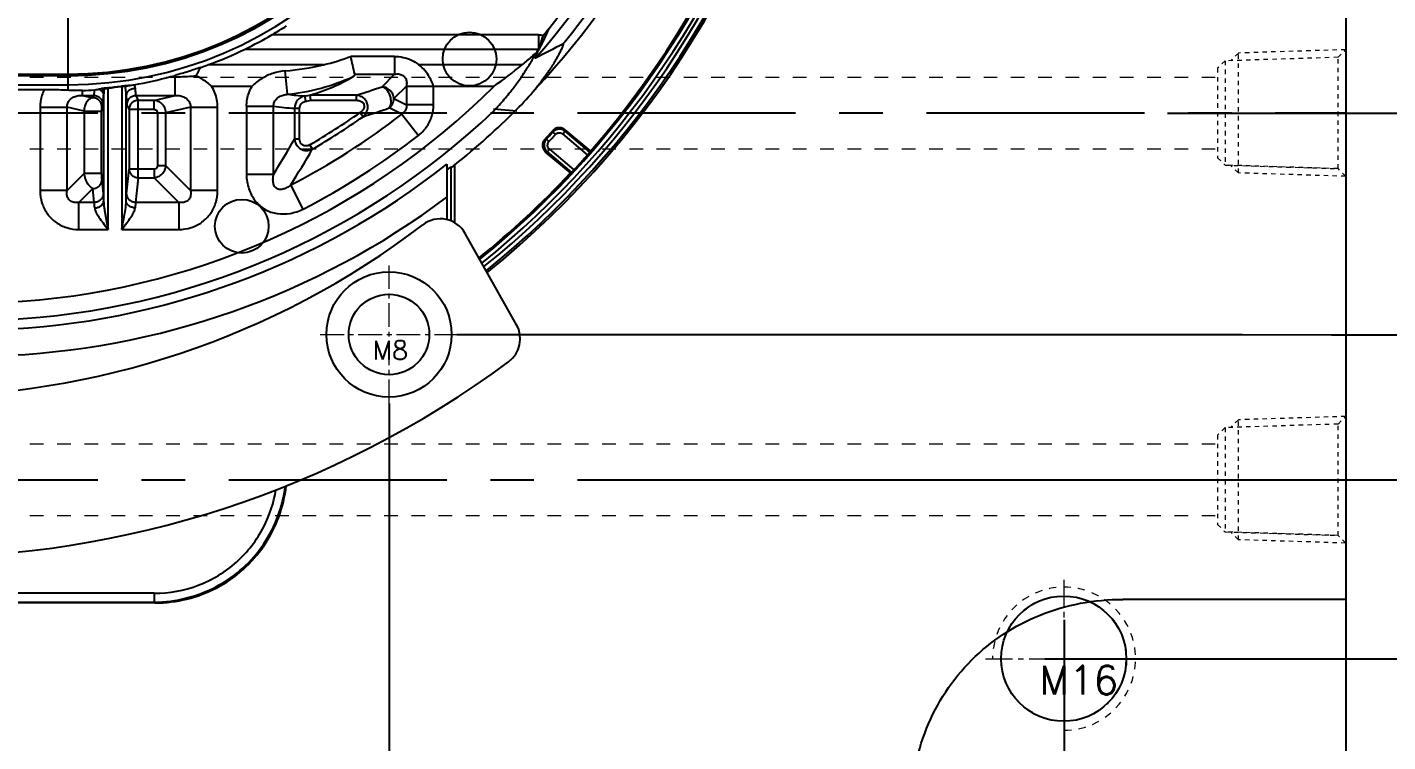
# Model space of a CAD drawing. Header units: millimetres. Extents: x 3054 to 4939, y -1170 to 130.
# Drawn here: x 4505.3 to 4657.5, y -332.4 to -252.5 of the extents above; entities that cross this region are included whole.
import ezdxf

# ---------------------------------------------------------------- set-up
doc = ezdxf.new("R2010")
doc.units = ezdxf.units.MM
doc.header["$LTSCALE"] = 16.335
doc.header["$PDMODE"] = 3
doc.header["$PDSIZE"] = 0.3125
doc.linetypes.add('CENTER', pattern=[0.6, 0.375, -0.075, 0.075, -0.075])
doc.linetypes.add('HIDDEN', pattern=[0.2, 0.1, -0.1])
doc.layers.get('0').update_dxf_attribs({"linetype": 'CONTINUOUS'})
doc.layers.get('Defpoints').update_dxf_attribs({"linetype": 'CONTINUOUS'})
doc.layers.add('21', color=7, linetype='CONTINUOUS')
doc.layers.add('cool', color=153, linetype='HIDDEN', lineweight=9)
doc.layers.add('screw', color=33, linetype='CONTINUOUS', lineweight=13)
doc.styles.get("Standard").update_dxf_attribs({"font": 'txt', "width": 0.8})
doc.styles.add('TXT', font='txt.shx', dxfattribs={"bigfont": 'gbcbig.shx'})
doc.dimstyles.get("Standard").update_dxf_attribs({"dimtxt": 0.15625, "dimasz": 0.1875, "dimexe": 0.125, "dimexo": 0.0625, "dimtad": 0, "dimtih": 1, "dimtoh": 1, "dimdsep": 46, "dimtxsty": 'Standard', "dimcen": 0.09, "dimadec": 0, "dimazin": 0, "dimtp": 0.01, "dimtm": 0.01, "dimtfac": 1, "dimtofl": 0, "dimtmove": 0, "dimatfit": 3, "dimfxl": 0, "dimtolj": 1, "dimarcsym": 0})

# ---------------------------------------------------------------- blocks, each defined once
blk = doc.blocks.new('screw_m8_i')
at = {"layer": 'screw', "color": 1, "linetype": 'CENTER', "ltscale": 0.435384}
for p, q in [((0, -7.7), (0, 7.7)), ((-7.7, 0), (7.7, 0))]:
    blk.add_line(p, q, dxfattribs=at)
at = {"layer": 'screw', "color": 8, "linetype": 'HIDDEN', "ltscale": 0.435384}
blk.add_circle((0, 0), 7, dxfattribs=at)
at = {"layer": 'screw'}
blk.add_circle((0, 0), 4.5, dxfattribs=at)
at = {"layer": 'screw', "color": 6, "style": 'TXT'}
blk.add_text('M8', height=2.1, dxfattribs=at).set_placement((-1.82, -2.8))
blk = doc.blocks.new('cool_jt_f12')
at = {"layer": 'cool', "ltscale": 0.3}
for p, q in [((0, 7.0785), (0.856, 6.2225)), ((0, 7.0785), (12, 6.7035)), ((0.856, 6.2225), (0.856, -6.2225)), ((13.5, 5.827375), (0.856, 6.2225)), ((0.856, 6.2225), (13.5, 5.827375)), ((12, 6.7035), (12.856, 5.8475)), ((12, 6.7035), (12, -6.7035)), ((14.327375, 5), (13.5, 5.827375)), ((13.5, -5.827375), (13.5, 5.827375)), ((14.327375, -5), (14.327375, 5)), ((0.856, -6.2225), (13.5, -5.827375)), ((12, -6.7035), (12.856, -5.8475)), ((13.5, -5.827375), (14.327375, -5)), ((0.856, -6.2225), (0, -7.0785)), ((0, -7.0785), (12, -6.7035))]:
    blk.add_line(p, q, dxfattribs=at)
blk = doc.blocks.new('screw_m16_g')
at = {"layer": 'screw', "color": 1, "linetype": 'CENTER', "ltscale": 0.497582}
for p, q in [((0, -8.8), (0, 8.8)), ((-8.8, 0), (8.8, 0))]:
    blk.add_line(p, q, dxfattribs=at)
at = {"layer": 'screw', "linetype": 'HIDDEN', "ltscale": 0.497582}
blk.add_circle((0, 0), 7, dxfattribs=at)
at = {"layer": 'screw', "color": 92, "linetype": 'HIDDEN', "ltscale": 0.497582}
blk.add_arc((0, 0), 8, 270, 180, dxfattribs=at)
at = {"layer": 'screw', "color": 6, "style": 'TXT'}
blk.add_text('M16', height=3.2, dxfattribs=at).set_placement((-2.72, -4))
blk = doc.blocks.new('*D331')
at = {"color": 4, "lineweight": -2}
blk.add_line((4632.84, -262.08), (4661.18, -262.08), dxfattribs=at)
at = {"layer": 'Defpoints', "color": 0}
for p in [(4492.76, -205.08), (4632.84, -262.08), (4661.18, -262.08)]:
    blk.add_point(p, dxfattribs=at)
at = {"color": 6, "insert": (4668.52, -262.08), "char_height": 5, "attachment_point": 5}
blk.add_mtext('\\A1;57.00', dxfattribs=at)
blk = doc.blocks.new('*D332')
at = {"color": 4, "lineweight": -2}
for p, q in [((4553.35, -286.83), (4641.18, -286.83)), ((4641.18, -286.83), (4651.18, -286.86)), ((4651.18, -286.86), (4661.18, -286.86))]:
    blk.add_line(p, q, dxfattribs=at)
at = {"layer": 'Defpoints', "color": 0}
for p in [(4492.76, -205.08), (4553.35, -286.83), (4661.18, -286.86)]:
    blk.add_point(p, dxfattribs=at)
at = {"color": 6, "insert": (4668.52, -286.86), "char_height": 5, "attachment_point": 5}
blk.add_mtext('\\A1;81.76', dxfattribs=at)
blk = doc.blocks.new('*D333')
at = {"color": 4, "lineweight": -2}
blk.add_line((4588.16, -303.08), (4661.18, -303.08), dxfattribs=at)
at = {"layer": 'Defpoints', "color": 0}
for p in [(4492.76, -205.08), (4588.16, -303.08), (4661.18, -303.08)]:
    blk.add_point(p, dxfattribs=at)
at = {"color": 6, "insert": (4668.52, -303.08), "char_height": 5, "attachment_point": 5}
blk.add_mtext('\\A1;98.00', dxfattribs=at)
blk = doc.blocks.new('*D334')
at = {"color": 4, "lineweight": -2}
blk.add_line((4619.1, -323.08), (4661.18, -323.08), dxfattribs=at)
at = {"layer": 'Defpoints', "color": 0}
for p in [(4492.76, -205.08), (4619.1, -323.08), (4661.18, -323.08)]:
    blk.add_point(p, dxfattribs=at)
at = {"color": 6, "insert": (4669.18, -323.08), "char_height": 5, "attachment_point": 5}
blk.add_mtext('\\A1;118.00', dxfattribs=at)
blk = doc.blocks.new('*D335')
at = {"color": 4, "lineweight": -2}
blk.add_line((4545.76, -294.56), (4545.76, -368.57), dxfattribs=at)
at = {"layer": 'Defpoints', "color": 0}
for p in [(4492.76, -205.08), (4545.76, -294.56), (4545.76, -368.57)]:
    blk.add_point(p, dxfattribs=at)
at = {"color": 6, "insert": (4545.76, -376.57), "char_height": 5, "attachment_point": 5, "rotation": 90}
blk.add_mtext('\\A1;52.99', dxfattribs=at)
blk = doc.blocks.new('*D336')
at = {"color": 4, "lineweight": -2}
blk.add_line((4621.26, -318.74), (4621.26, -368.57), dxfattribs=at)
at = {"layer": 'Defpoints', "color": 0}
for p in [(4492.76, -205.08), (4621.26, -318.74), (4621.26, -368.57)]:
    blk.add_point(p, dxfattribs=at)
at = {"color": 6, "insert": (4621.26, -377.57), "char_height": 5, "attachment_point": 5, "rotation": 90}
blk.add_mtext('\\A1;128.50', dxfattribs=at)

msp = doc.modelspace()

# ---------------------------------------------------------------- linework, layer by layer
at = {"color": 6, "linetype": 'Continuous'}
for p, q in [((4652.764, -75.077), (4652.764, -335.077)), ((4509.823, -248.931), (4509.823, -259.544)), ((4562.481, -253.34), (4532.664, -253.34)), ((4529.662, -254.935), (4562.48, -254.935)), ((4538.432, -256.694), (4525.503, -256.694)), ((4546.382, -255.747), (4541.482, -255.747)), ((4546.382, -255.747), (4546.382, -257.74)), ((4560.648, -256.694), (4549.105, -256.694)), ((4465.603, -257.727), (4509.823, -257.727)), ((4509.823, -257.905), (4465.603, -257.905)), ((4521.328, -258.014), (4521.844, -258.026)), ((4521.844, -260.115), (4521.844, -257.877)), ((4534.414, -259.986), (4534.141, -257.369)), ((4541.933, -257.74), (4546.382, -257.74)), ((4544.984, -259.137), (4546.382, -257.74)), ((4465.603, -258.911), (4509.823, -258.911)), ((4507.186, -259.482), (4502.833, -259.482)), ((4511.471, -260.115), (4511.471, -259.561)), ((4511.471, -260.115), (4512.753, -260.115)), ((4511.471, -260.115), (4512.635, -260.381)), ((4512.635, -260.381), (4512.753, -260.115)), ((4513.286, -259.413), (4513.289, -259.432)), ((4513.837, -260.097), (4513.837, -271.926)), ((4514.284, -259.292), (4514.279, -259.249)), ((4514.337, -275.098), (4514.337, -259.285)), ((4515.804, -259.073), (4515.81, -259.113)), ((4515.862, -259.106), (4515.862, -275.098)), ((4516.362, -271.926), (4516.362, -260.097)), ((4517.446, -260.115), (4521.844, -260.115)), ((4517.446, -260.115), (4517.69, -260.665)), ((4519.439, -260.665), (4521.844, -260.115)), ((4525.905, -259.086), (4530.436, -259.086)), ((4536.44, -260.766), (4536.332, -260.177)), ((4542.087, -260.088), (4536.945, -260.088)), ((4537.004, -260.655), (4536.945, -260.088)), ((4542.087, -260.088), (4542.087, -260.655)), ((4547.705, -259.064), (4546.308, -260.461)), ((4547.705, -259.064), (4550.731, -259.064)), ((4547.705, -259.064), (4547.705, -261.148)), ((4550.731, -261.148), (4550.731, -259.064)), ((4550.731, -259.086), (4557.507, -259.086)), ((4506.73, -261.421), (4509.756, -261.421)), ((4506.73, -261.421), (4506.73, -270.749)), ((4511.651, -261.855), (4509.756, -261.421)), ((4509.756, -270.749), (4509.756, -261.421)), ((4513.752, -261.112), (4513.634, -261.378)), ((4516.691, -261.662), (4516.447, -261.112)), ((4516.691, -261.662), (4519.439, -261.662)), ((4516.691, -261.662), (4516.691, -268.365)), ((4519.439, -260.665), (4517.69, -260.665)), ((4517.69, -269.31), (4517.69, -260.665)), ((4519.439, -260.665), (4519.439, -261.662)), ((4523.559, -261.421), (4520.797, -262.053)), ((4523.559, -261.421), (4526.585, -261.421)), ((4523.559, -261.421), (4523.559, -270.749)), ((4526.585, -270.749), (4526.585, -261.421)), ((4529.819, -261.322), (4532.844, -261.322)), ((4529.819, -261.322), (4529.819, -268.947)), ((4532.844, -268.947), (4532.844, -261.322)), ((4535.192, -261.547), (4535.759, -261.547)), ((4535.192, -261.547), (4535.192, -264.987)), ((4535.759, -264.987), (4535.759, -261.547)), ((4537.004, -260.655), (4542.087, -260.655)), ((4547.195, -262.192), (4545.789, -261.513)), ((4546.308, -260.461), (4547.705, -261.147)), ((4550.731, -261.148), (4547.705, -261.148)), ((4560.068, -261.867), (4557.453, -261.662)), ((4511.651, -261.855), (4513.596, -261.855)), ((4511.651, -261.855), (4511.651, -268.853)), ((4513.596, -268.853), (4513.596, -261.855)), ((4519.851, -262.053), (4520.797, -262.053)), ((4519.851, -262.053), (4519.851, -267.986)), ((4520.797, -267.986), (4520.797, -262.053)), ((4542.523, -262.03), (4542.85, -262.493)), ((4547.195, -262.192), (4549.055, -264.578)), ((4564.081, -264.214), (4564.069, -264.05)), ((4564.081, -264.214), (4564.374, -264.477)), ((4565.193, -264.42), (4565.447, -264.118)), ((4567.977, -266.755), (4565.193, -264.42)), ((4565.435, -263.953), (4568.276, -266.337)), ((4565.435, -263.953), (4565.447, -264.118)), ((4568.224, -266.449), (4565.447, -264.118)), ((4535.759, -264.987), (4535.192, -264.987)), ((4537.181, -266.132), (4536.896, -265.641)), ((4563.183, -265.024), (4563.354, -265.014)), ((4563.644, -265.281), (4563.354, -265.014)), ((4563.445, -266.435), (4563.699, -266.133)), ((4563.699, -266.133), (4566.448, -268.44)), ((4552.238, -267.789), (4552.238, -273.998)), ((4563.445, -266.435), (4563.273, -266.446)), ((4566.058, -268.782), (4563.273, -266.446)), ((4563.445, -266.435), (4566.166, -268.718)), ((4509.756, -270.749), (4511.651, -268.853)), ((4513.596, -268.853), (4511.651, -268.853)), ((4516.411, -271.127), (4516.691, -268.365)), ((4519.473, -268.365), (4516.691, -268.365)), ((4517.69, -269.31), (4517.41, -272.072)), ((4517.69, -269.31), (4519.473, -269.31)), ((4519.473, -268.365), (4519.473, -269.31)), ((4522.235, -272.072), (4519.473, -269.31)), ((4520.797, -267.986), (4519.851, -267.986)), ((4520.797, -267.986), (4523.559, -270.749)), ((4532.844, -268.947), (4529.819, -268.947)), ((4552.671, -268.159), (4552.671, -274.134)), ((4553.104, -274.343), (4553.104, -267.882)), ((4509.756, -270.749), (4506.73, -270.749)), ((4512.632, -270.52), (4511.079, -272.072)), ((4512.789, -272.072), (4512.632, -270.52)), ((4513.631, -269.575), (4513.789, -271.127)), ((4526.585, -270.749), (4523.559, -270.749)), ((4536.156, -272.815), (4534.773, -270.124)), ((4512.789, -272.072), (4511.079, -272.072)), ((4511.079, -275.098), (4511.079, -272.072)), ((4522.235, -272.072), (4517.41, -272.072)), ((4522.235, -272.072), (4522.235, -275.098)), ((4511.079, -275.098), (4514.337, -275.098)), ((4515.862, -275.098), (4522.235, -275.098)), ((4560.025, -285.74), (4554.288, -275.542)), ((4519.508, -315.769), (4466.015, -315.769)), ((4519.508, -315.769), (4519.508, -316.753)), ((4652.764, -316.448), (4627.853, -316.448)), ((4519.584, -316.849), (4465.939, -316.849)), ((4466.015, -316.753), (4519.508, -316.753))]:
    msp.add_line(p, q, dxfattribs=at)
msp.add_lwpolyline([(4514.279, -259.248), (4513.914, -259.288), (4513.582, -259.333)], dxfattribs=at)
for centre, radius in [((4554.764, -256.047), 3), ((4529.294, -274.737), 3), ((4545.757, -286.835), 7), ((4545.757, -286.835), 4.5), ((4621.224, -323.077), 7)]:
    msp.add_circle(centre, radius, dxfattribs=at)
for centre, radius, start, end in [((4498.768, -200.047), 86.814, 316.84438, 88.8719), ((4498.768, -200.047), 85.826, 320.71572, 88.869), ((4492.738, -200.047), 100.5, 318.73061, 41.26939), ((4498.768, -200.047), 84.503, 318.59014, 357.24672), ((4498.768, -200.047), 83.513, 320.94649, 357.24672), ((4509.823, -214.117), 44.794, 270, 359.99999), ((4509.823, -214.117), 43.789, 270, 0), ((4509.823, -214.117), 43.61, 270, 0), ((4492.738, -200.047), 102.331, 308.71229, 350.46832), ((4492.738, -200.047), 100.659, 308.87662, 345.10415), ((4492.738, -200.047), 101.159, 308.82167, 345.10655), ((4492.738, -200.047), 101.607, 308.77954, 345.1738), ((4492.738, -200.047), 102.106, 308.72267, 345.17618), ((4509.823, -214.117), 45.389, 300.21353, 302.63252), ((4510.614, -215.461), 43.829, 295.76063, 300.20527), ((4499.575, -200.704), 82.473, 320.34087, 320.94838), ((4789.059, -698.806), 497.615, 116.73514, 117.12951), ((4536.46, -239.539), 30.233, 328.57261, 329.3878), ((4509.616, -213.265), 46.244, 289.02782, 290.09274), ((4531.936, -229.367), 28.089, 274.50351, 283.37272), ((4533.049, -233.962), 23.361, 283.32289, 291.16125), ((4337.477, -302.928), 209.39, 12.46276, 13.02183), ((4503.221, -184.548), 92.212, 306.06575, 308.51926), ((4509.037, -212.61), 47.038, 280.05138, 285.14717), ((4509.866, -213.882), 45.597, 284.55957, 285.22963), ((4531.933, -236.227), 23.888, 275.9618, 294.2187), ((4498.768, -200.047), 83.282, 272.79734, 314.85367), ((4509.757, -217.923), 41.674, 272.35691, 274.22827), ((4513.323, -259.916), 0.504, 62.68974, 94.18356), ((4509.823, -214.117), 45.352, 275.63875, 277.57834), ((4509.823, -214.117), 45.393, 275.70619, 277.57842), ((4515.839, -250.958), 8.091, 276.64421, 279.98658), ((4537.885, -234.918), 25.307, 262.11784, 266.48106), ((4536.602, -261.561), 1.41, 101.0368, 179.41428), ((4531.933, -236.227), 24.351, 280.40607, 282.09853), ((4494.04, -108.717), 158.813, 287.61018, 288.71043), ((4538.908, -240.398), 29.997, 314.86035, 320.63192), ((4536.562, -234.837), 26.745, 262.00864, 267.06263), ((4531.933, -236.227), 24.949, 280.40607, 281.72584), ((4493.635, -110.107), 160.137, 287.89859, 289.007), ((4498.768, -200.047), 86.914, 308.6948, 314.85306), ((4498.768, -200.047), 85.238, 272.79864, 313.50971), ((4498.768, -200.047), 78.785, 297.19344, 307.9278), ((4498.768, -200.047), 75.871, 300.16777, 305.21885), ((4498.768, -200.047), 76.438, 300.16777, 305.21885), ((4498.768, -200.047), 81.811, 297.19344, 307.9278), ((4492.738, -200.047), 95.835, 317.31187, 318.09934), ((4492.738, -200.047), 95.954, 317.38554, 318.03134), ((4492.738, -200.047), 96.348, 317.38554, 318.03134), ((4564.815, -264.891), 0.999, 50.76155, 137.27078), ((4380.969, -176.218), 177.946, 328.59364, 330.07572), ((4382.747, -175.709), 178.958, 328.15773, 329.65045), ((4498.768, -200.047), 86.302, 272.15608, 308.28444), ((4492.738, -200.047), 100.553, 317.14249, 318.43896), ((4492.738, -200.047), 100.5, 308.88423, 316.84821), ((4498.768, -200.047), 89.237, 271.84434, 306.81206), ((4551.499, -277.111), 3.2, 29.3628, 127.32513), ((4492.738, -200.047), 93.711, 232.70186, 307.32513), ((4557.237, -287.309), 3.2, 306.46929, 29.3628), ((4492.738, -200.047), 111.711, 233.55477, 306.46929)]:
    msp.add_arc(centre, radius, start, end, dxfattribs=at)
for centre, major_axis, ratio, start_param, end_param in [((4509.823, -213.829), (0, 45.642), 0.9999802, -2.7909187, -2.6919227), ((4531.933, -240.787), (0, 19.951), 0.9735283, -2.8756985, -2.6127545), ((4471.816, -224.981), (70.393, 83.891), 0.9548092, -1.291371, -1.2902411), ((4514.143, -174.537), (72.018, 85.827), 0.9548092, -1.9246738, -1.9235425)]:
    msp.add_ellipse(centre, major_axis=major_axis, ratio=ratio, start_param=start_param, end_param=end_param, dxfattribs=at)
for points, knots in [([(4562.145, -255.94), (4562.137, -255.945), (4562.092, -255.912), (4562.151, -255.837), (4562.176, -255.738), (4562.242, -255.603), (4562.32, -255.432), (4562.403, -255.264), (4562.487, -255.096), (4562.577, -254.916), (4562.695, -254.681), (4562.81, -254.449), (4562.922, -254.222), (4563.024, -254.015), (4563.144, -253.768), (4563.284, -253.475), (4563.458, -253.107), (4563.583, -252.835), (4563.652, -252.683)], [0, 0, 0, 0, 0.0079988, 0.031854, 0.0599796, 0.0989945, 0.1529366, 0.2167232, 0.2540931, 0.3086531, 0.3835626, 0.4718206, 0.5238139, 0.5927171, 0.6630367, 0.7516947, 0.8621264, 1, 1, 1, 1]), ([(4562.481, -253.34), (4562.481, -253.51), (4562.481, -253.85), (4562.478, -254.365), (4562.486, -254.71), (4562.491, -254.884)], [0, 0, 0, 0, 0.3306799, 0.6611524, 1, 1, 1, 1]), ([(4562.52, -254.868), (4562.624, -254.691), (4562.827, -254.334), (4563.116, -253.791), (4563.404, -253.231), (4563.566, -252.839), (4563.656, -252.639)], [0, 0, 0, 0, 0.245932, 0.4921003, 0.7374285, 1, 1, 1, 1]), ([(4563.001, -253.414), (4562.977, -253.43), (4562.945, -253.516), (4562.893, -253.646), (4562.84, -253.812), (4562.788, -253.99), (4562.726, -254.191), (4562.678, -254.415), (4562.621, -254.65), (4562.558, -254.796), (4562.52, -254.868)], [0, 0, 0, 0, 0.0569906, 0.1662229, 0.2804628, 0.3939273, 0.5287067, 0.6914852, 0.8412137, 1, 1, 1, 1]), ([(4563.066, -253.34), (4563.054, -253.346), (4563.026, -253.356), (4563.041, -253.398), (4563.013, -253.408), (4563.001, -253.414)], [0, 0, 0, 0, 0.3846407, 0.6162729, 1, 1, 1, 1]), ([(4557.453, -261.867), (4557.665, -261.646), (4558.271, -260.997), (4559.122, -259.997), (4560.037, -258.806), (4560.837, -257.664), (4561.591, -256.475), (4562.048, -255.685), (4562.259, -255.302)], [0, 0, 0, 0, 0.1125111, 0.3266244, 0.4825436, 0.6645948, 0.8391268, 1, 1, 1, 1]), ([(4560.648, -256.694), (4560.83, -256.549), (4561.193, -256.25), (4561.729, -255.786), (4562.082, -255.466), (4562.258, -255.303)], [0, 0, 0, 0, 0.3281241, 0.6620277, 1, 1, 1, 1]), ([(4565.198, -254.39), (4565.209, -254.384), (4565.255, -254.443), (4565.19, -254.533), (4565.158, -254.678), (4565.081, -254.842), (4565.001, -255.023), (4564.91, -255.211), (4564.813, -255.403), (4564.708, -255.601), (4564.595, -255.808), (4564.472, -256.026), (4564.336, -256.259), (4564.185, -256.51), (4564.017, -256.781), (4563.829, -257.075), (4563.617, -257.394), (4563.378, -257.741), (4563.11, -258.118), (4562.808, -258.526), (4562.467, -258.97), (4562.222, -259.275), (4562.092, -259.434)], [0, 0, 0, 0, 0.00636, 0.0244922, 0.050486, 0.0812913, 0.1148719, 0.1498306, 0.1856787, 0.2228906, 0.2620438, 0.3037434, 0.3486052, 0.3972598, 0.4503335, 0.5084522, 0.572256, 0.6423834, 0.7194672, 0.8041415, 0.8968179, 1, 1, 1, 1]), ([(4562.491, -254.884), (4562.494, -254.892), (4562.498, -254.913), (4562.485, -254.927), (4562.48, -254.935)], [0, 0, 0, 0, 0.4851246, 1, 1, 1, 1]), ([(4524.693, -256.982), (4524.467, -257.06), (4524.008, -257.216), (4523.308, -257.445), (4522.585, -257.668), (4522.094, -257.809), (4521.844, -257.877)], [0, 0, 0, 0, 0.2402421, 0.486655, 0.7396519, 1, 1, 1, 1]), ([(4524.181, -257.932), (4524.243, -257.826), (4524.361, -257.614), (4524.533, -257.298), (4524.642, -257.087), (4524.693, -256.982)], [0, 0, 0, 0, 0.3421653, 0.674136, 1, 1, 1, 1]), ([(4546.382, -255.747), (4546.705, -255.747), (4547.356, -255.821), (4548.285, -256.144), (4548.846, -256.492), (4549.105, -256.694)], [0, 0, 0, 0, 0.3313188, 0.6634184, 1, 1, 1, 1]), ([(4550.731, -259.075), (4550.622, -258.737), (4550.349, -258.112), (4549.786, -257.311), (4549.339, -256.877), (4549.105, -256.694)], [0, 0, 0, 0, 0.3649825, 0.6948444, 1, 1, 1, 1]), ([(4521.844, -258.026), (4522.111, -258.032), (4522.638, -258.016), (4523.418, -257.98), (4523.93, -257.944), (4524.183, -257.928)], [0, 0, 0, 0, 0.3422391, 0.6750094, 1, 1, 1, 1]), ([(4525.905, -259.086), (4525.74, -258.923), (4525.387, -258.621), (4524.809, -258.233), (4524.395, -258.024), (4524.181, -257.932)], [0, 0, 0, 0, 0.334172, 0.6657615, 1, 1, 1, 1]), ([(4534.141, -257.369), (4533.678, -257.405), (4532.758, -257.592), (4531.491, -258.181), (4530.756, -258.757), (4530.436, -259.086)], [0, 0, 0, 0, 0.3351555, 0.6687963, 1, 1, 1, 1]), ([(4541.733, -258.013), (4541.777, -257.986), (4541.851, -257.935), (4541.929, -257.841), (4541.939, -257.769), (4541.933, -257.74)], [0, 0, 0, 0, 0.4318631, 0.7508136, 1, 1, 1, 1]), ([(4546.382, -257.74), (4546.562, -257.708), (4546.9, -257.694), (4547.36, -257.87), (4547.64, -258.208), (4547.75, -258.628), (4547.732, -258.913), (4547.705, -259.064)], [0, 0, 0, 0, 0.242115, 0.4361804, 0.6297625, 0.7967125, 1, 1, 1, 1]), ([(4507.186, -259.482), (4507.087, -259.683), (4506.917, -260.099), (4506.764, -260.753), (4506.73, -261.199), (4506.73, -261.421)], [0, 0, 0, 0, 0.3348494, 0.6678926, 1, 1, 1, 1]), ([(4509.823, -259.544), (4509.563, -259.533), (4509.009, -259.511), (4508.13, -259.488), (4507.512, -259.482), (4507.186, -259.482)], [0, 0, 0, 0, 0.2963451, 0.6301194, 1, 1, 1, 1]), ([(4509.756, -261.421), (4509.748, -261.277), (4509.792, -260.975), (4510.045, -260.585), (4510.43, -260.303), (4510.918, -260.133), (4511.276, -260.106), (4511.471, -260.115)], [0, 0, 0, 0, 0.1788507, 0.3656435, 0.5613729, 0.7586589, 1, 1, 1, 1]), ([(4511.471, -259.561), (4511.294, -259.568), (4510.935, -259.575), (4510.386, -259.566), (4510.013, -259.552), (4509.823, -259.544)], [0, 0, 0, 0, 0.3214731, 0.6537888, 1, 1, 1, 1]), ([(4512.753, -260.115), (4512.765, -260.095), (4512.778, -260.027), (4512.797, -259.898), (4512.814, -259.709), (4512.825, -259.565), (4512.83, -259.483)], [0, 0, 0, 0, 0.1110214, 0.3171791, 0.6150231, 1, 1, 1, 1]), ([(4512.753, -260.115), (4512.879, -260.115), (4513.138, -260.172), (4513.48, -260.386), (4513.695, -260.727), (4513.752, -260.987), (4513.752, -261.112)], [0, 0, 0, 0, 0.2426659, 0.5004063, 0.7578866, 1, 1, 1, 1]), ([(4512.831, -259.483), (4512.883, -259.479), (4512.985, -259.47), (4513.134, -259.453), (4513.232, -259.44), (4513.28, -259.433)], [0, 0, 0, 0, 0.3432609, 0.6798902, 1, 1, 1, 1]), ([(4513.284, -259.413), (4513.291, -259.386), (4513.426, -259.377), (4513.601, -259.324), (4513.922, -259.289), (4514.151, -259.262), (4514.279, -259.249)], [0, 0, 0, 0, 0.0843784, 0.3047061, 0.618029, 1, 1, 1, 1]), ([(4513.554, -259.468), (4513.527, -259.456), (4513.469, -259.438), (4513.379, -259.425), (4513.319, -259.428), (4513.289, -259.432)], [0, 0, 0, 0, 0.3319378, 0.6672507, 1, 1, 1, 1]), ([(4513.289, -259.431), (4513.37, -259.464), (4513.518, -259.545), (4513.743, -259.747), (4513.833, -259.963), (4513.837, -260.097)], [0, 0, 0, 0, 0.286489, 0.553933, 1, 1, 1, 1]), ([(4513.889, -259.434), (4513.861, -259.465), (4513.819, -259.538), (4513.672, -259.553), (4513.603, -259.489), (4513.554, -259.468)], [0, 0, 0, 0, 0.3213471, 0.5901877, 1, 1, 1, 1]), ([(4513.752, -261.112), (4513.774, -261.061), (4513.787, -260.887), (4513.819, -260.552), (4513.83, -260.267), (4513.837, -260.097)], [0, 0, 0, 0, 0.1628312, 0.5008587, 1, 1, 1, 1]), ([(4513.889, -259.434), (4513.882, -259.493), (4513.856, -259.713), (4513.839, -259.935), (4513.837, -260.097)], [0, 0, 0, 0, 0.26521, 1, 1, 1, 1]), ([(4513.889, -259.434), (4513.916, -259.405), (4513.993, -259.359), (4514.129, -259.318), (4514.23, -259.299), (4514.284, -259.292)], [0, 0, 0, 0, 0.278004, 0.6186721, 1, 1, 1, 1]), ([(4515.804, -259.073), (4515.949, -259.054), (4516.208, -259.021), (4516.53, -258.995), (4516.711, -258.985), (4516.775, -258.995)], [0, 0, 0, 0, 0.4479101, 0.8016665, 1, 1, 1, 1]), ([(4515.862, -259.106), (4515.913, -259.098), (4516.009, -259.086), (4516.143, -259.078), (4516.227, -259.083), (4516.263, -259.091)], [0, 0, 0, 0, 0.3792873, 0.7235545, 1, 1, 1, 1]), ([(4516.774, -258.996), (4516.706, -259.004), (4516.582, -259.04), (4516.419, -259.109), (4516.309, -259.102), (4516.263, -259.091)], [0, 0, 0, 0, 0.3927222, 0.7300905, 1, 1, 1, 1]), ([(4516.362, -260.098), (4516.36, -259.937), (4516.334, -259.6), (4516.289, -259.266), (4516.263, -259.092)], [0, 0, 0, 0, 0.4757054, 1, 1, 1, 1]), ([(4517.362, -259.342), (4517.238, -259.344), (4516.991, -259.388), (4516.659, -259.542), (4516.432, -259.796), (4516.365, -260.002), (4516.362, -260.097)], [0, 0, 0, 0, 0.2713954, 0.54426, 0.7891771, 1, 1, 1, 1]), ([(4516.362, -260.097), (4516.369, -260.266), (4516.38, -260.55), (4516.412, -260.885), (4516.425, -261.059), (4516.446, -261.111)], [0, 0, 0, 0, 0.4970793, 0.8350411, 1, 1, 1, 1]), ([(4516.447, -261.112), (4516.447, -260.987), (4516.504, -260.727), (4516.719, -260.386), (4517.061, -260.172), (4517.32, -260.115), (4517.446, -260.115)], [0, 0, 0, 0, 0.2421142, 0.4995946, 0.7573346, 1, 1, 1, 1]), ([(4517.247, -258.926), (4517.269, -258.976), (4517.306, -259.071), (4517.346, -259.21), (4517.359, -259.3), (4517.362, -259.342)], [0, 0, 0, 0, 0.3755947, 0.7070975, 1, 1, 1, 1]), ([(4517.362, -259.342), (4517.367, -259.443), (4517.377, -259.621), (4517.397, -259.852), (4517.415, -259.999), (4517.432, -260.079), (4517.441, -260.106), (4517.446, -260.115)], [0, 0, 0, 0, 0.3874533, 0.6866569, 0.8922095, 0.9584335, 1, 1, 1, 1]), ([(4521.844, -260.115), (4522.037, -260.106), (4522.402, -260.134), (4522.898, -260.31), (4523.287, -260.6), (4523.523, -260.992), (4523.566, -261.284), (4523.559, -261.421)], [0, 0, 0, 0, 0.2399682, 0.4467833, 0.6454414, 0.8289908, 1, 1, 1, 1]), ([(4526.585, -261.421), (4526.584, -261.149), (4526.533, -260.603), (4526.304, -259.81), (4526.052, -259.319), (4525.905, -259.086)], [0, 0, 0, 0, 0.3317524, 0.6646555, 1, 1, 1, 1]), ([(4529.819, -261.322), (4529.819, -261.062), (4529.867, -260.54), (4530.076, -259.784), (4530.303, -259.311), (4530.436, -259.086)], [0, 0, 0, 0, 0.3327786, 0.6659426, 1, 1, 1, 1]), ([(4532.844, -261.322), (4532.84, -261.187), (4532.886, -260.906), (4533.112, -260.53), (4533.473, -260.24), (4533.92, -260.05), (4534.247, -259.996), (4534.414, -259.986)], [0, 0, 0, 0, 0.1778131, 0.3654554, 0.566767, 0.7783815, 1, 1, 1, 1]), ([(4536.945, -260.088), (4536.943, -260.069), (4536.992, -260.051), (4537.021, -260.041), (4537.037, -260.037)], [0, 0, 0, 0, 0.5441663, 1, 1, 1, 1]), ([(4542.85, -262.493), (4542.992, -262.372), (4543.202, -262.126), (4543.384, -261.681), (4543.414, -261.23), (4543.263, -260.772), (4542.976, -260.431), (4542.575, -260.184), (4542.269, -260.105), (4542.087, -260.088)], [0, 0, 0, 0, 0.1707427, 0.288157, 0.4347115, 0.5734995, 0.7183694, 0.8324278, 1, 1, 1, 1]), ([(4545.789, -261.513), (4545.902, -261.353), (4546.003, -261.024), (4545.991, -260.557), (4545.904, -260.15), (4545.726, -259.774), (4545.451, -259.395), (4545.171, -259.196), (4544.984, -259.137)], [0, 0, 0, 0, 0.2096255, 0.3487247, 0.5000047, 0.6512837, 0.7903804, 1, 1, 1, 1]), ([(4546.308, -260.461), (4546.291, -260.297), (4546.194, -259.968), (4545.894, -259.551), (4545.477, -259.252), (4545.149, -259.155), (4544.984, -259.137)], [0, 0, 0, 0, 0.2467702, 0.5000322, 0.7532775, 1, 1, 1, 1]), ([(4512.635, -260.381), (4512.51, -260.396), (4512.242, -260.504), (4511.92, -260.848), (4511.707, -261.32), (4511.655, -261.679), (4511.651, -261.855)], [0, 0, 0, 0, 0.1976536, 0.4365795, 0.7231129, 1, 1, 1, 1]), ([(4513.634, -261.378), (4513.634, -261.348), (4513.631, -261.287), (4513.618, -261.196), (4513.596, -261.103), (4513.564, -261.01), (4513.523, -260.919), (4513.471, -260.832), (4513.411, -260.749), (4513.341, -260.672), (4513.265, -260.603), (4513.182, -260.543), (4513.094, -260.492), (4513.003, -260.45), (4512.91, -260.419), (4512.817, -260.397), (4512.725, -260.384), (4512.664, -260.381), (4512.635, -260.381)], [0, 0, 0, 0, 0.0572298, 0.1163976, 0.1773376, 0.2398413, 0.303659, 0.3685037, 0.434057, 0.4999783, 0.5659144, 0.6315111, 0.6964249, 0.7603331, 0.8229431, 0.8839993, 0.9432873, 1, 1, 1, 1]), ([(4513.634, -261.378), (4513.631, -261.386), (4513.625, -261.407), (4513.619, -261.445), (4513.614, -261.484), (4513.61, -261.522), (4513.607, -261.553), (4513.605, -261.587), (4513.603, -261.623), (4513.601, -261.66), (4513.599, -261.698), (4513.598, -261.737), (4513.597, -261.778), (4513.596, -261.817), (4513.596, -261.844), (4513.596, -261.855)], [0, 0, 0, 0, 0.053376, 0.1347286, 0.2411191, 0.3027, 0.3693205, 0.4403727, 0.5150782, 0.5927548, 0.6726825, 0.7541268, 0.8363337, 0.9306199, 1, 1, 1, 1]), ([(4517.69, -260.665), (4517.56, -260.665), (4517.298, -260.718), (4516.966, -260.939), (4516.744, -261.27), (4516.691, -261.532), (4516.691, -261.662)], [0, 0, 0, 0, 0.2501821, 0.5004018, 0.7503858, 1, 1, 1, 1]), ([(4520.797, -262.053), (4520.793, -261.869), (4520.715, -261.506), (4520.409, -261.052), (4519.967, -260.745), (4519.614, -260.668), (4519.439, -260.665)], [0, 0, 0, 0, 0.2592401, 0.5073747, 0.7532744, 1, 1, 1, 1]), ([(4519.439, -261.662), (4519.511, -261.664), (4519.656, -261.696), (4519.814, -261.848), (4519.85, -261.986), (4519.851, -262.053)], [0, 0, 0, 0, 0.3476059, 0.6816637, 1, 1, 1, 1]), ([(4535.759, -261.547), (4535.761, -261.427), (4535.819, -261.18), (4536.072, -260.889), (4536.314, -260.792), (4536.44, -260.766)], [0, 0, 0, 0, 0.3225109, 0.6543808, 1, 1, 1, 1]), ([(4542.087, -260.655), (4542.218, -260.655), (4542.467, -260.686), (4542.791, -260.845), (4542.989, -261.123), (4542.989, -261.466), (4542.817, -261.784), (4542.63, -261.954), (4542.523, -262.03)], [0, 0, 0, 0, 0.1863777, 0.352214, 0.4992159, 0.6465561, 0.8129712, 1, 1, 1, 1]), ([(4547.705, -261.148), (4547.721, -261.287), (4547.703, -261.569), (4547.515, -261.942), (4547.309, -262.121), (4547.195, -262.192)], [0, 0, 0, 0, 0.345544, 0.6715787, 1, 1, 1, 1]), ([(4549.055, -264.578), (4549.4, -264.307), (4550.016, -263.663), (4550.601, -262.465), (4550.729, -261.585), (4550.731, -261.148)], [0, 0, 0, 0, 0.3339893, 0.6671483, 1, 1, 1, 1]), ([(4565.435, -263.953), (4565.338, -263.872), (4565.113, -263.745), (4564.731, -263.698), (4564.359, -263.799), (4564.154, -263.955), (4564.069, -264.05)], [0, 0, 0, 0, 0.2519282, 0.4999194, 0.747766, 1, 1, 1, 1]), ([(4564.374, -264.477), (4564.444, -264.405), (4564.615, -264.285), (4564.929, -264.264), (4565.115, -264.358), (4565.193, -264.42)], [0, 0, 0, 0, 0.3360887, 0.666024, 1, 1, 1, 1]), ([(4535.192, -264.987), (4535.205, -265.176), (4535.313, -265.547), (4535.66, -266), (4536.158, -266.259), (4536.691, -266.298), (4537.03, -266.206), (4537.181, -266.132)], [0, 0, 0, 0, 0.2097954, 0.4173059, 0.6188118, 0.8132967, 1, 1, 1, 1]), ([(4536.896, -265.641), (4536.798, -265.696), (4536.592, -265.776), (4536.266, -265.761), (4535.985, -265.604), (4535.797, -265.328), (4535.762, -265.103), (4535.759, -264.987)], [0, 0, 0, 0, 0.2080504, 0.4000672, 0.5888876, 0.7844529, 1, 1, 1, 1]), ([(4563.183, -265.024), (4563.092, -265.122), (4562.95, -265.354), (4562.894, -265.756), (4563.001, -266.148), (4563.171, -266.36), (4563.273, -266.446)], [0, 0, 0, 0, 0.2520734, 0.4999145, 0.7477197, 1, 1, 1, 1]), ([(4563.354, -265.014), (4563.267, -265.111), (4563.129, -265.346), (4563.079, -265.75), (4563.184, -266.14), (4563.348, -266.352), (4563.445, -266.435)], [0, 0, 0, 0, 0.2486883, 0.5034281, 0.7563751, 1, 1, 1, 1]), ([(4563.699, -266.133), (4563.623, -266.066), (4563.498, -265.886), (4563.475, -265.558), (4563.576, -265.36), (4563.644, -265.281)], [0, 0, 0, 0, 0.3235563, 0.6674642, 1, 1, 1, 1]), ([(4567.977, -266.755), (4568.017, -266.71), (4568.087, -266.63), (4568.168, -266.527), (4568.214, -266.471), (4568.224, -266.449)], [0, 0, 0, 0, 0.455576, 0.8134686, 1, 1, 1, 1]), ([(4511.651, -268.853), (4511.664, -269.028), (4511.738, -269.387), (4511.957, -269.872), (4512.257, -270.27), (4512.507, -270.456), (4512.632, -270.52)], [0, 0, 0, 0, 0.2622983, 0.5422066, 0.7902477, 1, 1, 1, 1]), ([(4513.596, -268.853), (4513.596, -268.866), (4513.596, -268.894), (4513.597, -268.936), (4513.598, -268.98), (4513.599, -269.043), (4513.602, -269.123), (4513.606, -269.221), (4513.611, -269.317), (4513.619, -269.435), (4513.626, -269.521), (4513.631, -269.575)], [0, 0, 0, 0, 0.0551766, 0.1138248, 0.1754583, 0.2395606, 0.3730277, 0.5097681, 0.6450858, 0.7745988, 1, 1, 1, 1]), ([(4516.691, -268.365), (4516.692, -268.487), (4516.748, -268.737), (4516.973, -269.049), (4517.302, -269.258), (4517.561, -269.309), (4517.69, -269.31)], [0, 0, 0, 0, 0.2431939, 0.4910945, 0.7442029, 1, 1, 1, 1]), ([(4519.851, -267.986), (4519.849, -268.053), (4519.819, -268.187), (4519.672, -268.333), (4519.539, -268.363), (4519.473, -268.365)], [0, 0, 0, 0, 0.3382989, 0.6658277, 1, 1, 1, 1]), ([(4519.473, -269.31), (4519.638, -269.298), (4519.973, -269.211), (4520.398, -268.914), (4520.697, -268.488), (4520.785, -268.153), (4520.797, -267.986)], [0, 0, 0, 0, 0.2455442, 0.4992074, 0.7532788, 1, 1, 1, 1]), ([(4529.819, -268.947), (4529.819, -269.491), (4529.993, -270.546), (4530.714, -271.927), (4531.833, -272.94), (4533.249, -273.394), (4534.742, -273.365), (4535.702, -273.048), (4536.156, -272.815)], [0, 0, 0, 0, 0.1812162, 0.3483491, 0.509935, 0.6699502, 0.8304423, 1, 1, 1, 1]), ([(4534.773, -270.124), (4534.636, -270.234), (4534.383, -270.407), (4533.973, -270.591), (4533.563, -270.659), (4533.148, -270.538), (4532.893, -270.209), (4532.783, -269.818), (4532.773, -269.388), (4532.814, -269.096), (4532.844, -268.947)], [0, 0, 0, 0, 0.1545197, 0.2673002, 0.3923778, 0.5135614, 0.6251499, 0.7415594, 0.8661879, 1, 1, 1, 1]), ([(4552.671, -268.159), (4552.633, -268.171), (4552.543, -268.218), (4552.399, -268.31), (4552.294, -268.388), (4552.238, -268.432)], [0, 0, 0, 0, 0.237473, 0.583895, 1, 1, 1, 1]), ([(4552.671, -268.159), (4552.711, -268.146), (4552.801, -268.098), (4552.945, -268.005), (4553.049, -267.926), (4553.104, -267.882)], [0, 0, 0, 0, 0.2422001, 0.5897076, 1, 1, 1, 1]), ([(4566.166, -268.718), (4566.187, -268.705), (4566.239, -268.654), (4566.334, -268.563), (4566.407, -268.484), (4566.448, -268.44)], [0, 0, 0, 0, 0.1876028, 0.5457015, 1, 1, 1, 1]), ([(4506.73, -270.749), (4506.73, -271.218), (4506.867, -272.145), (4507.488, -273.391), (4508.461, -274.357), (4509.701, -274.965), (4510.617, -275.098), (4511.079, -275.098)], [0, 0, 0, 0, 0.2060158, 0.4037841, 0.6008096, 0.7970267, 1, 1, 1, 1]), ([(4511.079, -272.072), (4510.899, -272.105), (4510.561, -272.119), (4510.101, -271.943), (4509.821, -271.605), (4509.711, -271.184), (4509.729, -270.9), (4509.756, -270.749)], [0, 0, 0, 0, 0.242115, 0.4361804, 0.6297625, 0.7967125, 1, 1, 1, 1]), ([(4512.632, -270.52), (4512.661, -270.52), (4512.722, -270.517), (4512.813, -270.504), (4512.906, -270.482), (4512.998, -270.452), (4513.089, -270.412), (4513.176, -270.364), (4513.259, -270.306), (4513.335, -270.241), (4513.404, -270.169), (4513.465, -270.09), (4513.517, -270.008), (4513.559, -269.922), (4513.591, -269.835), (4513.614, -269.747), (4513.627, -269.66), (4513.631, -269.603), (4513.631, -269.575)], [0, 0, 0, 0, 0.0583631, 0.1190758, 0.1815138, 0.2453977, 0.3104045, 0.3761777, 0.4423399, 0.5085078, 0.5743067, 0.639385, 0.7034251, 0.7661512, 0.8273335, 0.8867886, 0.9443772, 1, 1, 1, 1]), ([(4523.559, -270.749), (4523.591, -270.929), (4523.606, -271.267), (4523.429, -271.727), (4523.091, -272.008), (4522.671, -272.117), (4522.387, -272.1), (4522.235, -272.072)], [0, 0, 0, 0, 0.242115, 0.4361804, 0.6297625, 0.7967125, 1, 1, 1, 1]), ([(4522.235, -275.098), (4522.705, -275.098), (4523.632, -274.961), (4524.877, -274.34), (4525.843, -273.367), (4526.451, -272.128), (4526.585, -271.211), (4526.585, -270.749)], [0, 0, 0, 0, 0.2060158, 0.4037841, 0.6008096, 0.7970267, 1, 1, 1, 1]), ([(4513.789, -271.127), (4513.787, -271.246), (4513.727, -271.493), (4513.51, -271.815), (4513.17, -272.016), (4512.914, -272.071), (4512.789, -272.072)], [0, 0, 0, 0, 0.2360135, 0.4910012, 0.7517249, 1, 1, 1, 1]), ([(4512.838, -272.681), (4512.831, -272.563), (4512.819, -272.36), (4512.8, -272.157), (4512.789, -272.072)], [0, 0, 0, 0, 0.5823385, 1, 1, 1, 1]), ([(4512.838, -272.681), (4512.961, -272.679), (4513.208, -272.635), (4513.54, -272.481), (4513.767, -272.227), (4513.834, -272.022), (4513.837, -271.926)], [0, 0, 0, 0, 0.2713955, 0.54426, 0.7891771, 1, 1, 1, 1]), ([(4513.789, -271.127), (4513.8, -271.238), (4513.818, -271.504), (4513.831, -271.77), (4513.837, -271.926)], [0, 0, 0, 0, 0.4173605, 1, 1, 1, 1]), ([(4513.837, -271.925), (4513.839, -272.04), (4513.852, -272.278), (4513.893, -272.645), (4513.94, -272.964), (4513.983, -273.228), (4514.018, -273.431), (4514.054, -273.636), (4514.104, -273.912), (4514.197, -274.399), (4514.281, -274.818), (4514.337, -275.098)], [0, 0, 0, 0, 0.1071673, 0.2224812, 0.3446014, 0.4077375, 0.4719865, 0.5368434, 0.601964, 0.7331256, 1, 1, 1, 1]), ([(4515.862, -275.098), (4515.937, -274.711), (4516.089, -273.973), (4516.273, -272.918), (4516.358, -272.244), (4516.362, -271.926)], [0, 0, 0, 0, 0.3681893, 0.7029944, 1, 1, 1, 1]), ([(4516.362, -271.926), (4516.368, -271.77), (4516.381, -271.504), (4516.399, -271.238), (4516.411, -271.127)], [0, 0, 0, 0, 0.5826395, 1, 1, 1, 1]), ([(4517.362, -272.681), (4517.239, -272.679), (4517.052, -272.65), (4516.82, -272.557), (4516.662, -272.46), (4516.531, -272.341), (4516.436, -272.207), (4516.378, -272.067), (4516.364, -271.971), (4516.362, -271.926)], [0, 0, 0, 0, 0.2680754, 0.4070355, 0.5428932, 0.6716267, 0.7908119, 0.8999438, 1, 1, 1, 1]), ([(4517.41, -272.072), (4517.285, -272.071), (4517.029, -272.016), (4516.689, -271.815), (4516.472, -271.493), (4516.412, -271.246), (4516.411, -271.127)], [0, 0, 0, 0, 0.2482751, 0.5089988, 0.7639865, 1, 1, 1, 1]), ([(4517.41, -272.072), (4517.399, -272.157), (4517.38, -272.36), (4517.368, -272.563), (4517.362, -272.681)], [0, 0, 0, 0, 0.4176615, 1, 1, 1, 1]), ([(4512.838, -272.681), (4512.856, -272.845), (4512.984, -273.216), (4513.329, -273.769), (4513.796, -274.408), (4514.144, -274.861), (4514.337, -275.098)], [0, 0, 0, 0, 0.1725572, 0.4025565, 0.6806394, 1, 1, 1, 1]), ([(4515.862, -275.098), (4516.055, -274.861), (4516.403, -274.408), (4516.869, -273.769), (4517.214, -273.216), (4517.343, -272.845), (4517.362, -272.681)], [0, 0, 0, 0, 0.3191657, 0.5972232, 0.8272406, 1, 1, 1, 1]), ([(4519.508, -316.753), (4520.723, -316.751), (4523.135, -316.439), (4526.537, -315.132), (4529.518, -313.063), (4531.852, -310.331), (4533.461, -307.193), (4534.027, -304.932), (4534.174, -303.789)], [0, 0, 0, 0, 0.1708315, 0.3380193, 0.5080535, 0.6756132, 0.8380765, 1, 1, 1, 1]), ([(4519.508, -315.769), (4521.185, -315.769), (4523.698, -315.296), (4526.724, -313.829), (4528.756, -312.336), (4530.464, -310.487), (4532.14, -307.841), (4532.875, -305.644), (4533.115, -304.206)], [0, 0, 0, 0, 0.2585277, 0.3877916, 0.5170555, 0.6463193, 0.7755832, 1, 1, 1, 1]), ([(4519.584, -316.849), (4520.785, -316.849), (4523.186, -316.56), (4526.564, -315.278), (4529.524, -313.226), (4531.899, -310.516), (4533.558, -307.303), (4534.123, -304.949), (4534.262, -303.754)], [0, 0, 0, 0, 0.1677861, 0.3338127, 0.4997837, 0.6657802, 0.8319384, 1, 1, 1, 1]), ([(4519.508, -316.753), (4519.518, -316.766), (4519.557, -316.774), (4519.535, -316.829), (4519.573, -316.836), (4519.584, -316.849)], [0, 0, 0, 0, 0.3782014, 0.6217038, 1, 1, 1, 1])]:
    msp.add_open_spline(points, degree=3, knots=knots, dxfattribs=at)
for points in [[(4562.481, -253.34), (4562.658, -253.34), (4562.834, -253.362), (4563.001, -253.414)], [(4514.284, -259.292), (4514.295, -259.29), (4514.307, -259.288), (4514.319, -259.287)], [(4515.81, -259.113), (4515.822, -259.112), (4515.833, -259.11), (4515.845, -259.109)], [(4545.789, -261.513), (4545.941, -261.383), (4546.19, -261.057), (4546.298, -260.66), (4546.308, -260.461)], [(4610.922, -323.234), (4613.083, -321.073), (4618.3, -317.643), (4624.621, -316.447), (4627.853, -316.447)], [(4604.134, -340.166), (4604.134, -336.934), (4605.33, -330.613), (4608.76, -325.396), (4610.922, -323.234)]]:
    msp.add_open_spline(points, degree=3, dxfattribs=at)
at = {"layer": '21', "color": 1, "linetype": 'CENTER', "ltscale": 3.980655}
for p, q in [((4332.764, -262.077), (4652.764, -262.077)), ((4332.764, -303.077), (4652.764, -303.077))]:
    msp.add_line(p, q, dxfattribs=at)
at = {"layer": 'cool', "ltscale": 0.932966}
for p, q in [((4347.094, -258.077), (4638.434, -258.077)), ((4347.094, -266.077), (4638.434, -266.077)), ((4347.094, -299.077), (4638.434, -299.077)), ((4347.094, -307.077), (4638.434, -307.077))]:
    msp.add_line(p, q, dxfattribs=at)

# ---------------------------------------------------------------- block references
at = {"layer": 'cool', "ltscale": 0.932966, "rotation": 180}
for p in [(4652.764, -262.077), (4652.764, -303.077)]:
    msp.add_blockref('cool_jt_f12', p, dxfattribs=at)
at = {"layer": 'screw'}
for name, p in [('screw_m8_i', (4545.757, -286.835)), ('screw_m16_g', (4621.264, -323.077))]:
    msp.add_blockref(name, p, dxfattribs=at)

# ---------------------------------------------------------------- dimensions: what is measured, and where the dimension line sits
for feature_location, offset, dtype, picture, middle in [((4632.838, -262.077), (28.346, 0), 0, '*D331', (4668.518, -262.077)), ((4553.348, -286.835), (107.837, -0.03), 0, '*D332', (4668.518, -286.865)), ((4588.159, -303.077), (73.026, 0), 0, '*D333', (4668.518, -303.077)), ((4619.098, -323.077), (42.087, 0), 0, '*D334', (4669.185, -323.077)), ((4545.757, -294.565), (0, -74.009), 1, '*D335', (4545.757, -376.573)), ((4621.264, -318.739), (0, -49.834), 1, '*D336', (4621.264, -377.573))]:
    dim = msp.add_ordinate_dim(feature_location=feature_location, offset=offset, dtype=dtype, origin=(4492.764, -205.077), dimstyle='Standard', override={"dimtxt": 5, "dimasz": 5, "dimexe": 0, "dimexo": 0, "dimgap": 0, "dimtih": 0, "dimtoh": 0, "dimzin": 0, "dimcen": 0, "dimclrd": 4, "dimclre": 4, "dimclrt": 6, "dimadec": 2, "dimtp": 0, "dimtm": 0, "dimtzin": 0})
    dim.commit()
    dim.dimension.update_dxf_attribs({"geometry": picture, "text_midpoint": middle})

doc.saveas('drawing.dxf')
